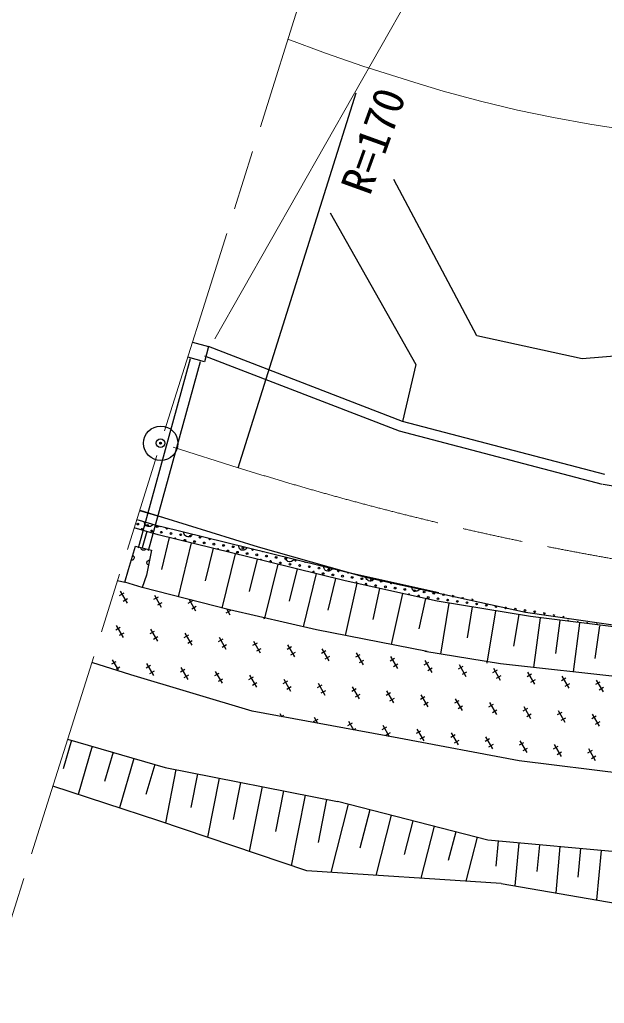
# Model space of a CAD drawing. Units: millimetres, scale not verified. Extents: x 38761 to 678769, y 20240 to 380245.
# Drawn here: x 426356 to 460242, y 243629 to 300692 of the extents above; entities that cross this region are included whole.
import ezdxf
from ezdxf.enums import TextEntityAlignment as Align

# ---------------------------------------------------------------- set-up
doc = ezdxf.new("R2010")
doc.units = ezdxf.units.MM
doc.header["$LTSCALE"] = 1000.01
doc.header["$PDMODE"] = 32
doc.header["$PDSIZE"] = 500
doc.linetypes.add('CHAIN', pattern=[18.5, 12, -1.5, 3.5, -1.5])
for name, color, linetype, lineweight in [('M-BGD', 7, 'Continuous', 25), ('M-BMK', 2, 'CHAIN', 13), ('M-BMK-SRVR', 3, 'Continuous', 25), ('M-STR-HTXT', 7, 'Continuous', 13)]:
    doc.layers.add(name, color=color, linetype=linetype, lineweight=lineweight)
doc.layers.add('M-OTRS', color=6, linetype='Continuous')
doc.styles.add('ＭＳ ゴシック', font='')
doc.styles.get('ＭＳ ゴシック').set_extended_font_data('MS Gothic')

# ---------------------------------------------------------------- blocks, each defined once
blk = doc.blocks.new('BUHIN2')
at = {"color": 6, "linetype": 'Continuous', "lineweight": 25}
for radius in [0.05, 0.0437, 0.0375, 0.0312, 0.025, 0.0187, 0.0125, 0.0063]:
    blk.add_circle((0, 0), radius, dxfattribs=at)

msp = doc.modelspace()

# ---------------------------------------------------------------- linework, layer by layer
at = {"layer": 'M-BGD'}
for p, q in [((439028, 274701), (445864, 296446)), ((452844, 282354), (448034, 291424)), ((444346, 289481), (449323, 280693)), ((483875, 283053), (458967, 281020)), ((436377, 281986), (437301, 281737)), ((458967, 281020), (452844, 282354)), ((437301, 281737), (437060, 280846)), ((448550, 277391), (437301, 281737)), ((436233, 281011), (433228, 270042)), ((436812, 280852), (433806, 269884)), ((437060, 280846), (436100, 281105)), ((448365, 276819), (437085, 281177)), ((449323, 280693), (448550, 277391)), ((460280, 274316), (448550, 277391)), ((460128, 273735), (448365, 276819)), ((466395, 272655), (460173, 273726)), ((433303, 272209), (434558, 271854)), ((433313, 272241), (440177, 270116)), ((433141, 271693), (434520, 271295)), ((434391, 270811), (432991, 271216)), ((433593, 271503), (433591, 271563)), ((433608, 271447), (433593, 271503)), ((433640, 271381), (433608, 271447)), ((433684, 271337), (433640, 271381)), ((433736, 271304), (433684, 271337)), ((433810, 271282), (433736, 271304)), ((433871, 271283), (433810, 271282)), ((433933, 271296), (433871, 271283)), ((433994, 271336), (433933, 271296)), ((434036, 271375), (433994, 271336)), ((434071, 271424), (434036, 271375)), ((440880, 269730), (434520, 271295)), ((433735, 271001), (433462, 270054)), ((440760, 269244), (434391, 270811)), ((435028, 270655), (434569, 268789)), ((435872, 270903), (435868, 270963)), ((435890, 270848), (435872, 270903)), ((435924, 270783), (435890, 270848)), ((435970, 270741), (435924, 270783)), ((436023, 270710), (435970, 270741)), ((436098, 270691), (436023, 270710)), ((436159, 270694), (436098, 270691)), ((436220, 270710), (436159, 270694)), ((436279, 270752), (436220, 270710)), ((436320, 270793), (436279, 270752)), ((436353, 270844), (436320, 270793)), ((432661, 268795), (433066, 270158)), ((433066, 270158), (434002, 269913)), ((433391, 270037), (433389, 270073)), ((433401, 270004), (433391, 270037)), ((433421, 269965), (433401, 270004)), ((433449, 269939), (433421, 269965)), ((433480, 269920), (433449, 269939)), ((433525, 269908), (433480, 269920)), ((433598, 269918), (433562, 269909)), ((433634, 269943), (433598, 269918)), ((433659, 269967), (433634, 269943)), ((433679, 269997), (433659, 269967)), ((434002, 269913), (433710, 268474)), ((436302, 270341), (435533, 267217)), ((437576, 270028), (437112, 268144)), ((439052, 270120), (439047, 270181)), ((439069, 270066), (439052, 270120)), ((439103, 270001), (439069, 270066)), ((439150, 269958), (439103, 270001)), ((439202, 269927), (439150, 269958)), ((439278, 269909), (439202, 269927)), ((439400, 269928), (439339, 269912)), ((439459, 269970), (439400, 269928)), ((439500, 270010), (439459, 269970)), ((439533, 270061), (439500, 270010)), ((440177, 270116), (446329, 268368)), ((432890, 269343), (432857, 269334)), ((432930, 269361), (432890, 269343)), ((432906, 269620), (432936, 269599)), ((432957, 269388), (432930, 269361)), ((432936, 269599), (432959, 269573)), ((432977, 269418), (432957, 269388)), ((432959, 269573), (432983, 269537)), ((432990, 269463), (432977, 269418)), ((432983, 269537), (432990, 269500)), ((432990, 269500), (432990, 269463)), ((433562, 269909), (433525, 269908)), ((438850, 269714), (438073, 266560)), ((439339, 269912), (439278, 269909)), ((440123, 269401), (439659, 267514)), ((445338, 268629), (440880, 269730)), ((441756, 269454), (441752, 269514)), ((441774, 269400), (441756, 269454)), ((441808, 269335), (441774, 269400)), ((442204, 269344), (442163, 269303)), ((442237, 269395), (442204, 269344)), ((432460, 268069), (432661, 268795)), ((432857, 269334), (432821, 269333)), ((433729, 269196), (433738, 269241)), ((433732, 269159), (433729, 269196)), ((433743, 269123), (433732, 269159)), ((433738, 269241), (433755, 269274)), ((433770, 269089), (433743, 269123)), ((433755, 269274), (433779, 269302)), ((433795, 269065), (433770, 269089)), ((433779, 269302), (433818, 269325)), ((433826, 269047), (433795, 269065)), ((433818, 269325), (433850, 269336)), ((433850, 269336), (433886, 269341)), ((441318, 269106), (440547, 265981)), ((445224, 268143), (440760, 269244)), ((441854, 269292), (441808, 269335)), ((441907, 269261), (441854, 269292)), ((441982, 269243), (441907, 269261)), ((442434, 268831), (441974, 266967)), ((442043, 269245), (441982, 269243)), ((442104, 269261), (442043, 269245)), ((442163, 269303), (442104, 269261)), ((443985, 268904), (443981, 268964)), ((444003, 268849), (443985, 268904)), ((444037, 268784), (444003, 268849)), ((444083, 268742), (444037, 268784)), ((444433, 268793), (444392, 268753)), ((444466, 268845), (444433, 268793)), ((433710, 268474), (433462, 267751)), ((443550, 268556), (442788, 265469)), ((444136, 268711), (444083, 268742)), ((444211, 268692), (444136, 268711)), ((444272, 268695), (444211, 268692)), ((444666, 268280), (444213, 266446)), ((444333, 268711), (444272, 268695)), ((444392, 268753), (444333, 268711)), ((450644, 267451), (445338, 268629)), ((446329, 268368), (455670, 266314)), ((446426, 268329), (446421, 268389)), ((446445, 268275), (446426, 268329)), ((446481, 268210), (446445, 268275)), ((446528, 268169), (446481, 268210)), ((446877, 268229), (446837, 268188)), ((446909, 268281), (446877, 268229)), ((432029, 268157), (432460, 268069)), ((433462, 267751), (432460, 268069)), ((438513, 266447), (433462, 267751)), ((445890, 267995), (445217, 264967)), ((450549, 266960), (445224, 268143)), ((446581, 268139), (446528, 268169)), ((446657, 268123), (446581, 268139)), ((446718, 268127), (446657, 268123)), ((446778, 268144), (446718, 268127)), ((446837, 268188), (446778, 268144)), ((447221, 267699), (446822, 265903)), ((449079, 267740), (449073, 267800)), ((449098, 267686), (449079, 267740)), ((449134, 267621), (449098, 267686)), ((449530, 267640), (449490, 267599)), ((449562, 267692), (449530, 267640)), ((432150, 267292), (432410, 267442)), ((432178, 267539), (432579, 266846)), ((432610, 267095), (432350, 266945)), ((434137, 267066), (434397, 267216)), ((434166, 267313), (434566, 266620)), ((448552, 267403), (447895, 264442)), ((449181, 267580), (449134, 267621)), ((449234, 267550), (449181, 267580)), ((449310, 267534), (449234, 267550)), ((449371, 267538), (449310, 267534)), ((449431, 267555), (449371, 267538)), ((449490, 267599), (449431, 267555)), ((449884, 267108), (449494, 265351)), ((434597, 266869), (434338, 266719)), ((436125, 266839), (436384, 266989)), ((436173, 267051), (436553, 266394)), ((436584, 266643), (436325, 266493)), ((455961, 266073), (450549, 266960)), ((451226, 266849), (450740, 263888)), ((452579, 266627), (452284, 264829)), ((438572, 266417), (438312, 266267)), ((438355, 266487), (438540, 266168)), ((443554, 265293), (438513, 266447)), ((440498, 265993), (440527, 265941)), ((453932, 266406), (453434, 263371)), ((455285, 266184), (454983, 264341)), ((455670, 266314), (468065, 264541)), ((468065, 264541), (455961, 266073)), ((456532, 265997), (456144, 263107)), ((431924, 265305), (432184, 265455)), ((431952, 265552), (432352, 264859)), ((457673, 265843), (457415, 263922)), ((458814, 265690), (458433, 262854)), ((459955, 265537), (459698, 263628)), ((432384, 265108), (432124, 264958)), ((433911, 265078), (434171, 265228)), ((433939, 265326), (434339, 264633)), ((434371, 264882), (434111, 264732)), ((435898, 264852), (436158, 265002)), ((435927, 265099), (436327, 264407)), ((437914, 264873), (438314, 264180)), ((449981, 264033), (443554, 265293)), ((436358, 264656), (436098, 264506)), ((437886, 264626), (438145, 264776)), ((438345, 264430), (438086, 264280)), ((439873, 264400), (440133, 264550)), ((439901, 264647), (440301, 263954)), ((441860, 264173), (442120, 264323)), ((441888, 264421), (442288, 263728)), ((440333, 264203), (440073, 264053)), ((442320, 263977), (442060, 263827)), ((443847, 263947), (444107, 264097)), ((443875, 264194), (444275, 263502)), ((444307, 263751), (444047, 263601)), ((445834, 263721), (446094, 263871)), ((445862, 263968), (446263, 263275)), ((447822, 263495), (448081, 263645)), ((447850, 263742), (448250, 263049)), ((454228, 263319), (449849, 264047)), ((432794, 262679), (430536, 263406)), ((431698, 263317), (431958, 263467)), ((431726, 263565), (432062, 262983)), ((432158, 263121), (431969, 263012)), ((433685, 263091), (433945, 263241)), ((433713, 263338), (434113, 262646)), ((435700, 263112), (436100, 262419)), ((446294, 263525), (446034, 263375)), ((448281, 263298), (448022, 263148)), ((449809, 263268), (450069, 263419)), ((449837, 263516), (450237, 262823)), ((450269, 263072), (450009, 262922)), ((451796, 263042), (452056, 263192)), ((451824, 263289), (452224, 262597)), ((473324, 261205), (454228, 263319)), ((439829, 260586), (432794, 262679)), ((434145, 262895), (433885, 262745)), ((435672, 262865), (435932, 263015)), ((436132, 262669), (435872, 262519)), ((437659, 262639), (437919, 262789)), ((437688, 262886), (438088, 262193)), ((439647, 262412), (439906, 262563)), ((439675, 262660), (440075, 261967)), ((452256, 262846), (451996, 262696)), ((453783, 262816), (454043, 262966)), ((453811, 263063), (454211, 262370)), ((454243, 262620), (453983, 262470)), ((455770, 262590), (456030, 262740)), ((455798, 262837), (456199, 262144)), ((457758, 262364), (458017, 262514)), ((457786, 262611), (458186, 261918)), ((438119, 262442), (437859, 262292)), ((440106, 262216), (439847, 262066)), ((441634, 262186), (441894, 262336)), ((441662, 262433), (442062, 261741)), ((442094, 261990), (441834, 261840)), ((443621, 261960), (443881, 262110)), ((443649, 262207), (444049, 261514)), ((445636, 261981), (446036, 261288)), ((456230, 262393), (455970, 262243)), ((458217, 262167), (457958, 262017)), ((459745, 262137), (460004, 262287)), ((459773, 262385), (460173, 261692)), ((460205, 261941), (459945, 261791)), ((444081, 261764), (443821, 261614)), ((445608, 261734), (445868, 261884)), ((446068, 261537), (445808, 261387)), ((447595, 261508), (447855, 261658)), ((447623, 261755), (448024, 261062)), ((449583, 261281), (449842, 261431)), ((449611, 261529), (450011, 260836)), ((448055, 261311), (447795, 261161)), ((450042, 261085), (449783, 260935)), ((451570, 261055), (451829, 261205)), ((451598, 261302), (451998, 260610)), ((452030, 260859), (451770, 260709)), ((453557, 260829), (453817, 260979)), ((453585, 261076), (453985, 260383)), ((455572, 260850), (455972, 260157)), ((448341, 259009), (439829, 260586)), ((441436, 260446), (441538, 260269)), ((441531, 260270), (441667, 260349)), ((443423, 260220), (443617, 259884)), ((454017, 260632), (453757, 260482)), ((455544, 260603), (455804, 260753)), ((456004, 260406), (455744, 260256)), ((457531, 260376), (457791, 260526)), ((457559, 260624), (457960, 259931)), ((459518, 260150), (459778, 260300)), ((459547, 260397), (459947, 259705)), ((443395, 259973), (443654, 260123)), ((445382, 259747), (445642, 259897)), ((445410, 259994), (445696, 259499)), ((447369, 259520), (447629, 259670)), ((447397, 259768), (447775, 259114)), ((457991, 260180), (457731, 260030)), ((459978, 259954), (459719, 259804)), ((445842, 259550), (445739, 259491)), ((447829, 259324), (447569, 259174)), ((449356, 259294), (449616, 259444)), ((449384, 259541), (449785, 258849)), ((449816, 259098), (449556, 258948)), ((451343, 259068), (451603, 259218)), ((451372, 259315), (451772, 258622)), ((453359, 259089), (453759, 258396)), ((429351, 258895), (428868, 257241)), ((429137, 258958), (434789, 257308)), ((430560, 258542), (429744, 255748)), ((455313, 257687), (448341, 259009)), ((451803, 258872), (451544, 258721)), ((453331, 258842), (453590, 258992)), ((453791, 258645), (453531, 258495)), ((455318, 258615), (455578, 258765)), ((455346, 258863), (455746, 258170)), ((457305, 258389), (457565, 258539)), ((457333, 258636), (457733, 257944)), ((431768, 258190), (431272, 256491)), ((455778, 258419), (455518, 258269)), ((457765, 258193), (457505, 258043)), ((459292, 258163), (459552, 258313)), ((459320, 258410), (459720, 257717)), ((459752, 257967), (459492, 257817)), ((432976, 257837), (432139, 254967)), ((434185, 257484), (433675, 255740)), ((467360, 256201), (455313, 257687)), ((434789, 257308), (444773, 255336)), ((435413, 257184), (434803, 254094)), ((436661, 256938), (436275, 254983)), ((434427, 254221), (428279, 256226)), ((437909, 256691), (437233, 253266)), ((439157, 256445), (438731, 254289)), ((440405, 256198), (439663, 252439)), ((441653, 255952), (441188, 253596)), ((442901, 255706), (442093, 251612)), ((444149, 255459), (443655, 252954)), ((445397, 255176), (444382, 251216)), ((453499, 253101), (444773, 255336)), ((446643, 254857), (446071, 252622)), ((447890, 254538), (446996, 251049)), ((442991, 251306), (434427, 254221)), ((449136, 254218), (448636, 252266)), ((450383, 253899), (449609, 250881)), ((451629, 253580), (451201, 251910)), ((452876, 253260), (452223, 250713)), ((464225, 252116), (453499, 253101)), ((454095, 253046), (453960, 251583)), ((455286, 252937), (455058, 250444)), ((456478, 252827), (456336, 251275)), ((457670, 252718), (457424, 250037)), ((458862, 252609), (458709, 250943)), ((460054, 252499), (459790, 249630)), ((454255, 250583), (442991, 251306)), ((454255, 250583), (464821, 248764))]:
    msp.add_line(p, q, dxfattribs=at)
for centre in [(433202, 271429), (433763, 271354), (434006, 271036), (434324, 271278), (434566, 270960), (435127, 270885), (435688, 270810), (435930, 270492), (436248, 270735), (436809, 270659), (436491, 270417), (437052, 270341), (437612, 270266), (438173, 270191), (438416, 269873), (438734, 270116), (439294, 270040), (438976, 269798), (439537, 269722), (440098, 269647), (440658, 269572), (441219, 269497), (441780, 269421), (441462, 269179), (442022, 269103), (442583, 269028), (443144, 268953), (443704, 268878), (444265, 268802), (443947, 268560), (444508, 268484), (445068, 268409), (445629, 268334), (446190, 268259), (446750, 268183), (446993, 267865), (447311, 268108), (447554, 267790), (448114, 267715), (448675, 267640), (449236, 267564), (449796, 267489), (450039, 267171), (450357, 267414), (450600, 267096), (450918, 267338), (451160, 267021), (451721, 266945), (452282, 266870), (452842, 266795), (453403, 266719), (453964, 266644), (454524, 266569), (455085, 266494), (455646, 266418), (456206, 266343)]:
    msp.add_circle(centre, 49.8, dxfattribs=at)
for centre, start, end in [((433445, 271111), 317.9077, 189.4925), ((434884, 271203), 164.0774, 348.2697), ((435370, 270567), 350.2565, 162.0855), ((437370, 270584), 155.8143, 356.5328), ((437855, 269948), 358.4238, 153.9182), ((439855, 269965), 147.3253, 5.0218), ((440340, 269329), 6.8544, 145.4875), ((440416, 269890), 230.484, 281.863), ((442340, 269346), 139.5519, 12.7243), ((440901, 269254), 289.8715, 223.8625), ((442901, 269271), 217.7355, 294.5407), ((443386, 268635), 342.7233, 171.0107), ((444826, 268727), 132.1546, 20.1215), ((445386, 268652), 208.2192, 306.7452), ((445872, 268016), 30.8235, 122.9106), ((446432, 267941), 323.7139, 190.0202), ((447872, 268033), 125.6898, 29.2747), ((448432, 267958), 184.8967, 330.0678), ((448918, 267322), 8.7788, 144.9553), ((449478, 267246), 301.2957, 212.4384), ((451478, 267263), 132.3632, 26.248), ((452039, 267188), 169.519, 349.0921), ((452600, 267113), 206.784, 311.8272), ((456767, 266268), 137.0805, 21.5307), ((457328, 266193), 173.4051, 345.2061), ((457888, 266117), 211.855, 306.7562), ((458131, 265799), 51.9167, 111.3227), ((458692, 265724), 37.9077, 125.3317), ((459252, 265649), 26.8622, 136.3771), ((459813, 265574), 17.167, 146.0723)]:
    msp.add_arc(centre, 49.8, start, end, dxfattribs=at)
at = {"layer": 'M-BMK'}
for p, q in [((434756, 276831), (442698, 302090)), ((435247, 275890), (439028, 274701)), ((421499, 234661), (434307, 275400))]:
    msp.add_line(p, q, dxfattribs=at)
msp.add_arc((490014, 436878), 170002, 252.54736, 274.99927, dxfattribs=at)
at = {"layer": 'M-BMK-SRVR'}
for centre, radius in [((434532, 276119), 1000), ((434526, 276120), 50)]:
    msp.add_circle(centre, radius, dxfattribs=at)
at = {"layer": 'M-OTRS'}
msp.add_point((434523, 276125), dxfattribs=at)
at = {"layer": 'M-STR-HTXT'}
for p, q in [((437674, 282170), (451852, 307163)), ((444078, 298759), (441903, 299564)), ((446254, 298000), (444078, 298759)), ((449509, 296967), (446254, 298000)), ((450907, 296550), (449509, 296967)), ((453061, 295969), (450907, 296550)), ((455216, 295450), (453061, 295969)), ((457305, 295008), (455216, 295450)), ((459394, 294628), (457305, 295008)), ((461641, 294284), (459394, 294628))]:
    msp.add_line(p, q, dxfattribs=at)

# ---------------------------------------------------------------- block references
at = {"layer": 'M-OTRS', "xscale": 1000.014, "yscale": 1000.014}
msp.add_blockref('BUHIN2', (434523, 276125), dxfattribs=at)

# ---------------------------------------------------------------- texts
at = {"layer": 'M-BGD', "style": 'ＭＳ ゴシック'}
msp.add_text('R=170', height=1833, rotation=70.1, dxfattribs=at).set_placement((447168, 290239), align=Align.BOTTOM_LEFT)

doc.saveas('drawing.dxf')
